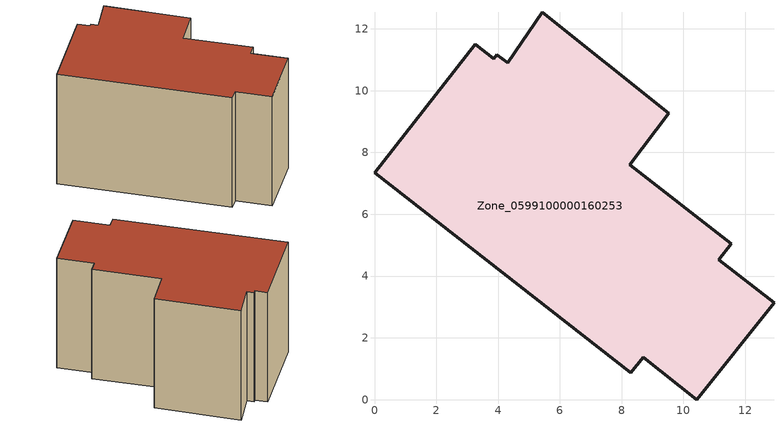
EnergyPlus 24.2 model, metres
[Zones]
Zone_0599100000160253
 floor ground (C_G): 8.26,7.6 11.55,5.04 11.15,4.52 12.93,3.14 10.43,0 8.69,1.38 8.29,0.87 0,7.35 3.26,11.51 3.86,11.04 3.96,11.17 4.31,10.9 5.43,12.53 9.52,9.27 z3.89
 wall outside (C_F): 9.52,9.27 5.43,12.53 4.31,10.9 3.96,11.17 3.86,11.04 3.26,11.51 0,7.35 8.29,0.87 8.69,1.38 10.43,0 12.93,3.14 11.15,4.52 11.55,5.04 8.26,7.6 9.52,9.27 z3.89:11.65
 roof outside (C_R): 3.96,11.17 3.86,11.04 3.26,11.51 0,7.35 8.29,0.87 8.69,1.38 10.43,0 12.93,3.14 11.15,4.52 11.55,5.04 8.26,7.6 9.52,9.27 5.43,12.53 4.31,10.9 z11.65
[BUILDING]
Pand.0599100000160253: North Axis=0; Terrain=City; Loads Convergence Tolerance Value=0.04; Temperature Convergence Tolerance Value=0.4; Solar Distribution=FullExterior; Maximum Number of Warmup Days=25; Minimum Number of Warmup Days=1
[Site:Location]
Rotterdam.The.Hague.AP_ZH_NLD Design_Conditions: Latitude=51.96; Longitude=4.45; Time Zone=1; Elevation=-4.5
[SITE:GROUNDTEMPERATURE:BUILDINGSURFACE]
18, 18, 18, 18, 18, 18, 18, 18, 18, 18, 18, 18
[MATERIAL] Thermal Absorptance=0.9; Solar Absorptance=0.7; Visible Absorptance=0.7
Name | Roughness | Thickness | Conductivity | Density | Specific Heat
G.TC.1975-1991 | MediumSmooth | 0.15 | 0.288461 | 540 | 1210
F.TC.1975-1991 | Rough | 0.3 | 0.230769 | 1920 | 840
R.TC.1975-1991 | MediumRough | 0.2 | 0.153846 | 1500 | 1000
[CONSTRUCTION]
C_G: G.TC.1975-1991
C_F: F.TC.1975-1991
C_R: R.TC.1975-1991
[ZONE]
Zone_0599100000160253: Type=1; Multiplier=1; Ceiling Height=Autocalculate; Volume=Autocalculate; Floor Area=autocalculate; Part of Total Floor Area=Yes
[ZONEINFILTRATION:DESIGNFLOWRATE]
Infil_Zone_0599100000160253: Zone or ZoneList or Space or SpaceList=Zone_0599100000160253; Schedule=AlwaysOn; Design Flow Rate Calculation Method=Flow/Area; Flow Rate per Floor Area=0.003; Constant Term Coefficient=1; Temperature Term Coefficient=0; Velocity Term Coefficient=0; Velocity Squared Term Coefficient=0
[HVACTEMPLATE:ZONE:IDEALLOADSAIRSYSTEM]
Zone_0599100000160253: Maximum Heating Supply Air Temperature=50; Minimum Cooling Supply Air Temperature=13; Maximum Heating Supply Air Humidity Ratio=0.0156; Minimum Cooling Supply Air Humidity Ratio=0.0077; Heating Limit=NoLimit; Cooling Limit=NoLimit; Dehumidification Control Type=ConstantSensibleHeatRatio; Cooling Sensible Heat Ratio=0.7; Dehumidification Setpoint=60; Humidification Control Type=None; Humidification Setpoint=30; Outdoor Air Method=None; Outdoor Air Flow Rate per Person=0.00944; Outdoor Air Flow Rate per Zone Floor Area=0; Outdoor Air Flow Rate per Zone=0; Demand Controlled Ventilation Type=None; Outdoor Air Economizer Type=NoEconomizer; Heat Recovery Type=None; Sensible Heat Recovery Effectiveness=0.7; Latent Heat Recovery Effectiveness=0.65
[ZONECONTROL:THERMOSTAT]
ThermostatControl_Zone_0599100000160253: Zone or ZoneList=Zone_0599100000160253; Control Type Schedule=DualSetpointControlType; Control 1=Thermostat_Zone_0599100000160253; Temperature Difference Between Cutout And Setpoint=0
[THERMOSTATSETPOINT:DUALSETPOINT]
Thermostat_Zone_0599100000160253: Heating Setpoint Temperature Schedule=HeatingSetpoint_Zone_0599100000160253; Cooling Setpoint Temperature Schedule=CoolingSetpoint_Zone_0599100000160253
[SCHEDULE:COMPACT]
HeatingSetpoint_Zone_0599100000160253: Through: 12/31, For: AllDays, Until: 24:00, 21
CoolingSetpoint_Zone_0599100000160253: Through: 12/31, For: AllDays, Until: 24:00, 24
DualSetpointControlType: Through: 12/31, For: AllDays, Until: 24:00, 4
AlwaysOn: Through: 12/31, For: AllDays, Until: 24:00, 1
